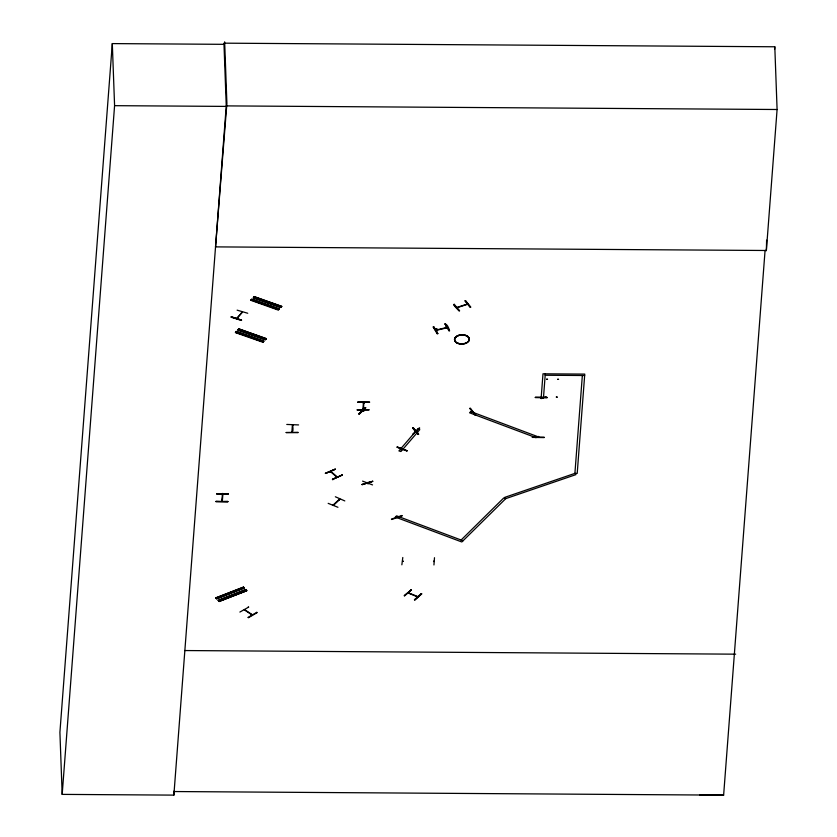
<?xml version="1.0" encoding="UTF-8"?>
<svg xmlns="http://www.w3.org/2000/svg" width="837" height="837" viewBox="0 0 837 837"><rect width="100%" height="100%" fill="white"/><g stroke="black" fill="none" stroke-linecap="round" stroke-linejoin="round"><path stroke-width="1.26" d="M699.669 795.087L723.628 795.15L765.07 250.493L766.368 250.493L766.608 240.135M215.988 501.729L227.852 501.478M227.831 501.907L216.009 501.342M286.16 432.593L298.014 432.3M297.993 432.677L286.16 432.499M369.002 409.837L357.148 410.036M532.301 437.406L544.134 437.594M532.322 437.092L544.155 437.165M415.874 430.919L417.046 430.532M467.705 304.25L457.075 307.702M242.448 312.065L236.683 318.573M242.374 312.128L241.412 312.64L242.05 311.908M224.002 44.33L112.304 43.597L59.908 732.312L62.179 794.386L173.866 795.119L226.252 105.891L777.092 109.501L774.8 46.778L223.95 43.168L226.272 106.404L114.585 105.671L62.179 794.386M222.286 501.311C224.065 481.777 221.052 504.983 221.795 500.641M222.297 494.112L222.234 494.929L222.768 494.144M222.223 501.311L221.721 500.788M286.777 424.443L298.589 424.924M292.814 425.625C291.987 422.873 293.986 430.124 292.322 432.154M291.862 432.122L292.406 424.987M362.892 409.68L363.446 402.419M369.598 402.022L357.765 401.98M545.295 373.836L543.433 398.297L541.131 398.286L542.993 373.815L584.76 374.097L577.206 473.386L574.904 473.376L504.69 497.387L505.747 498.632L575.961 474.61L574.904 473.376L582.343 375.51M774.602 49.341L774.8 46.778M766.357 250.598L777.092 109.501M401.865 564.808L402.796 557.494M433.524 561.491L434.173 561.501M433.943 564.954L434.487 557.704M541.518 398.485L540.859 398.485L541.497 397.983M541.382 398.558L541.026 397.899M537.94 436.966L538.641 436.464M538.463 437.05L538.578 436.464M362.411 411.093L363.729 411.218M231.315 316.867L241.642 320.152L231.274 316.784M231.002 317.202L241.401 320.445M367.422 483.033L368.144 482.332M401.069 449.751L402.084 449.375L401.446 450.024M362.578 481.118L372.517 484.905M328.167 503.351L337.939 507.285M245.283 610.1L245.251 610.016M251.351 614.463L252.46 614.818L244.488 609.566M332.98 505.224L334.099 504.711L333.534 504.648M339.937 499.312L338.912 499.679L339.529 499.762M435.784 330.176L435.941 329.14M362.201 484.728L372.758 481.202M292.416 431.515L291.904 432.227M362.819 409.094L363.478 409.105L362.944 409.021M325.269 473.282L335.375 469.201L325.593 473.439M335.313 469.065L325.551 473.46M415.089 430.49L416.041 430.888L414.817 430.72M417.108 430.825L415.979 430.888M262.891 342.26L235.385 332.613L235.626 331.996L263.425 341.705L263.896 341.203L236.222 331.368L235.595 332.216L263.299 341.82L262.828 342.323M237.938 330.04L238.126 329.433L265.8 339.257L265.308 339.749L237.896 330.04L265.36 339.749M266.396 338.629L265.915 339.131L238.493 329.422L238.723 328.805L266.176 338.661M238.963 328.962L266.386 338.671M250.87 300.378L251.058 299.761L278.731 309.596L278.25 310.088L250.901 300.326M279.317 309.01L251.655 299.144L251.424 299.761L278.857 309.47L279.328 308.968L278.847 309.46M253.799 297.355L281.232 307.022L280.761 307.524L253.329 297.815L253.768 297.407M281.818 306.436L281.347 306.897L253.925 297.187L254.155 296.57L281.818 306.436L254.197 296.727M418.061 434.445L412.704 427.969L418.061 434.445L418.646 434.246L413.196 427.717L418.573 434.141M459.032 310.956C449.678 298.275 454.334 307.556 459.618 310.82L454.261 304.312M363.886 403.193L363.289 403.162L363.928 403.089M363.436 409.607L363.865 402.419M433.242 327.005L437.761 333.586L433.786 326.775L433.242 327.005L437.217 333.848L437.845 333.701L433.702 326.859M248.307 606.762L248.715 607.087L239.884 612.056M330.343 471.482L337.112 477.352M336.453 476.839L337.457 477.195M337.395 477.1L330.751 471.325L331.462 471.942L330.939 472.11M404.145 595.682L411.427 589.74L404.616 595.766M411.333 589.614L404.543 595.798M359.219 413.97L365.664 407.713M402.503 561.031L403.12 561.334L402.628 560.999M445.828 327.738L445.87 326.733M446.874 327.79L446.916 326.556M251.477 299.751L278.92 309.408M253.37 297.805L280.824 307.461M253.538 297.407L280.96 307.116M238.158 329.579L265.779 339.299M263.456 341.695L236.003 331.996M263.885 341.234L236.4 331.598M367.506 482.886C369.044 481.296 367.924 484.707 367.882 483.179M368.406 482.614L367.956 483.054M333.063 505.077L339.498 499.134M367.38 483.284L368.311 483.776L367.401 483.336M395.901 516.868L396.853 517.235L395.849 516.711M242.353 312.096L236.798 318.499M247.742 313.258L237.122 310.161M461.114 540.022L503.801 497.9L505.747 498.632L461.815 541.978L395.326 517.067L396.571 515.833L463.06 540.754M397.24 447L407.211 450.808L397.272 447.031M412.777 434.089L419.714 428.052L419.159 427.843M335.355 496.77L344.802 500.924M339.958 499.229L333.555 505.276M421.262 593.642L414.43 599.878L414.974 600.098L421.702 593.851L414.493 599.773M471.147 411.94L472.445 411.898L471.273 411.919M447.01 327.79L436.171 330.385M401.519 449.323L401.038 449.804M243.347 587.229L215.705 597.932L216.166 598.413L243.745 587.616L243.494 587.009L243.734 587.616M216.302 598.57L216.752 599.01L244.341 588.212L244.08 587.605L216.333 598.612L243.933 587.836M218.122 600.422L218.583 600.903L246.162 590.095L245.911 589.489L218.133 600.453L245.89 589.646M218.708 601.018L219.168 601.5L246.758 590.702L246.507 590.095L218.97 601.102M245.293 609.985L244.268 609.807L252.157 614.996M247.93 617.476L256.802 612.349M332.791 479.8L332.467 479.392L342.145 475.071M435.993 330.081L446.78 327.476M215.705 597.932L243.285 587.176M243.672 587.564L216.134 598.403M218.781 601.112L246.748 590.702M246.685 590.65L219.137 601.489M251.058 299.928L278.731 309.596M235.626 332.163L263.299 341.82M397 447.23L406.939 451.007M475.573 414.713L475.039 414.953L470.237 408.289L469.672 408.54M412.693 428.021L413.279 427.822M401.948 515.498L391.392 519.118M453.769 304.553L454.365 304.365M467.381 303.12L467.412 304.019L456.897 307.43L457.358 307.692M445.033 324.17C446.979 322.873 450.411 331.285 449.009 330.992L445.012 323.647M467.245 303.988L467.485 303.078M408.278 592.763L417.757 596.561M417.527 596.854L408.037 592.973M467.412 304.019L467.213 303.088M436.715 328.951L436.924 329.841M766.368 250.493L215.527 246.884L226.9 103.411L224.651 41.85M545.19 375.258L584.644 375.52M369.577 402.315L357.734 402.231M357.169 409.764L369.012 409.806M216.584 493.924L228.417 494.008M216.009 501.457L227.863 501.499M184.81 650.548L735.65 654.168M174.096 791.54L723.628 795.15M535.324 397.606L547.168 397.732M433.608 561.229L434.162 561.188M469.756 408.425L475.134 414.838M465.131 300.755L470.331 307.21M445.127 324.055L449.626 330.814M436.862 329.883L436.872 328.993M251.906 299.259L279.328 308.968M362.745 410.915L363.635 411.249M421.178 593.684L421.712 593.904M256.687 612.339L257.137 612.632L248.369 617.758M470.206 408.289L475.625 414.754M402.199 515.885L391.643 519.505M436.998 329.223L437.019 329.872M173.73 791.237L173.866 795.119M112.304 43.597L114.585 105.671M216.605 493.642L228.449 493.715L216.616 493.673M535.356 397.324L547.189 397.449L535.356 397.355M361.95 484.508L372.81 481.338L361.95 484.55M546.697 379.234L547.503 379.297L546.697 379.234M545.347 396.968L546.153 397.041L545.4 396.905M557.714 379.307L558.52 379.37L557.714 379.307M556.364 397.041L557.17 397.115L556.364 397.041M358.749 413.876L359.293 414.127L365.759 407.839L365.214 407.577L358.78 413.876M403.078 561.292L403.057 561.324M417.757 428.994L398.904 450.902L400.933 451.541L419.787 429.622L417.757 428.994M470.792 411.553L469.547 412.787L536.036 437.699L537.281 436.475L470.792 411.553M342.187 474.977L332.467 479.392L342.207 475.039M465.581 300.671L464.985 300.87L470.237 307.325L470.823 307.137L465.581 300.671M457.923 343.432A7.376 4.562 -2.1 0 0 469.275 339.55A7.376 4.562 -2.1 0 0 458.519 335.522A7.376 4.562 -2.1 0 0 457.923 343.432A7.376 4.562 -2.1 0 0 469.275 339.581A7.376 4.562 -2.1 0 0 458.519 335.553A7.376 4.562 -2.1 0 0 457.923 343.463M457.891 343.222A7.407 4.583 -2.1 0 0 469.295 339.33A7.407 4.583 -2.1 0 0 458.498 335.281A7.407 4.583 -2.1 0 0 457.891 343.222"/></g></svg>
